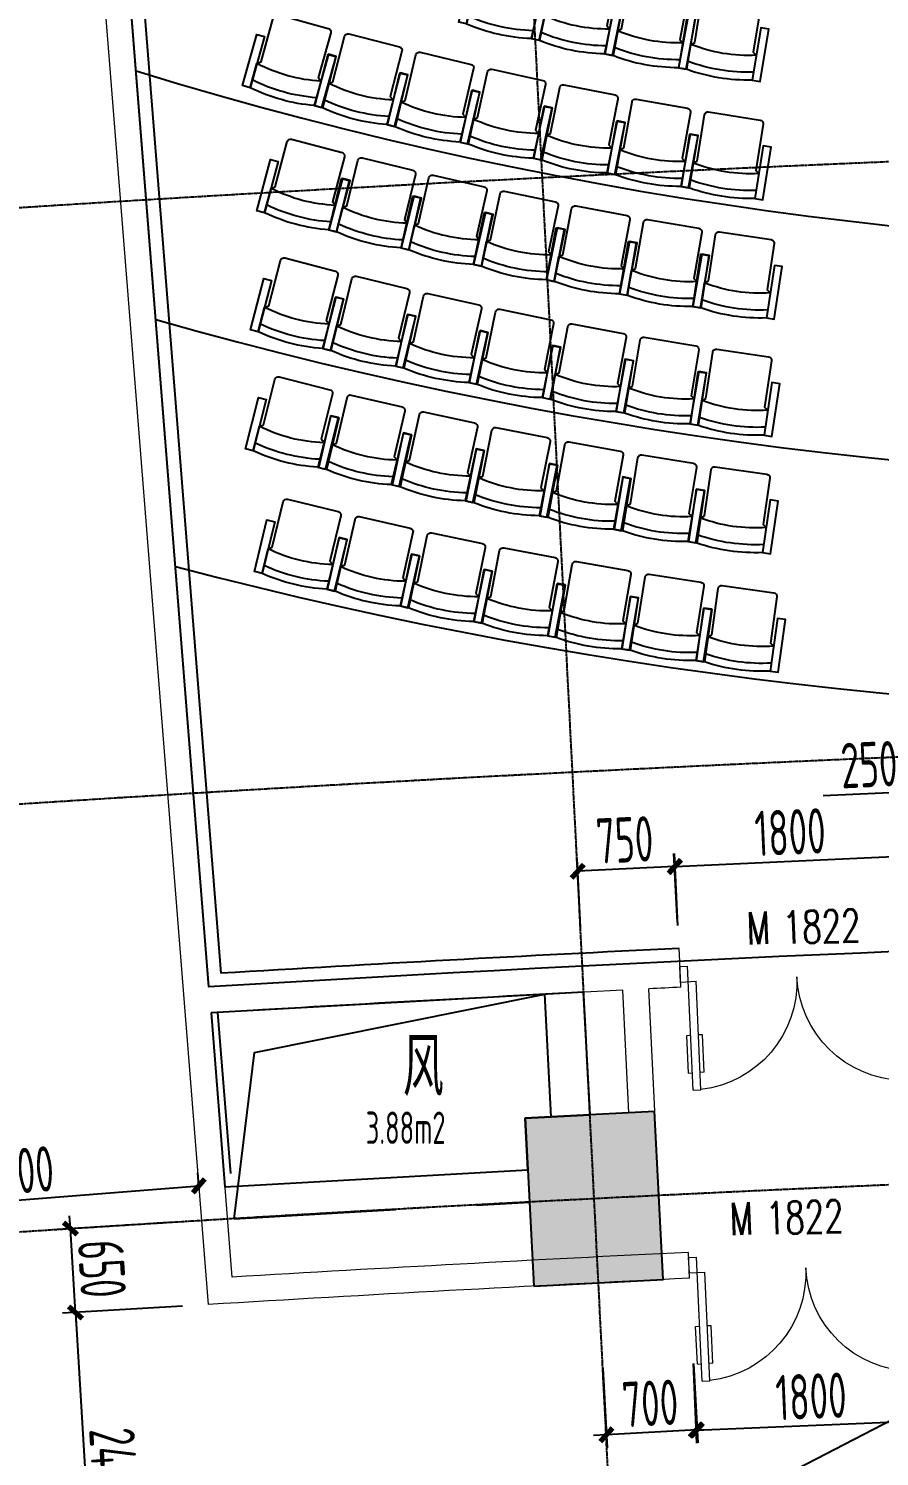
# Model space of a CAD drawing. Header units: millimetres. Extents: x 11515858 to 24947533, y -12784974 to -6116114.
# Drawn here: x 11759128 to 11765701, y -6395756 to -6384721 of the extents above; entities that cross this region are included whole.
import ezdxf
from ezdxf.enums import TextEntityAlignment as Align

# ---------------------------------------------------------------- set-up
doc = ezdxf.new("R2010")
doc.units = ezdxf.units.MM
doc.header["$LTSCALE"] = 10
for name, pattern in [('A2-RG-AXIS$0$CENTER', [2, 1.25, -0.25, 0.25, -0.25]), ('A2-RG-AXIS$0$DOTE', [2.42, 2, -0.2, 0.02, -0.2]), ('A2-RI-F2$0$HIDDEN', [0.375, 0.25, -0.125])]:
    doc.linetypes.add(name, pattern=pattern)
for name, color, linetype in [('A2-RB-F2$0$$34$A-DIMS-100', 1, 'Continuous'), ('A2-RB-F2$0$A-DIMS-100', 1, 'Continuous'), ('A2-RD-F2$0$A-FURN-FIXT', 9, 'Continuous'), ('A2-RD-F2$0$A-STRS', 50, 'Continuous'), ('A2-RD-F2$0$an-door', 2, 'Continuous'), ('A2-RG-AXIS$0$A-GRID', 1, 'A2-RG-AXIS$0$CENTER'), ('A2-RI-F2$0$A-HOLE', 2, 'Continuous'), ('A2-RI-F2$0$A-STRS', 50, 'Continuous'), ('A2-RI-F2$0$A-SYMB-AREA', 4, 'Continuous'), ('A2-RI-F2$0$A-SYMB-DOOR', 4, 'Continuous'), ('A2-RI-F2$0$A-SYMB-NAME', 4, 'Continuous'), ('A2-RI-F2$0$A-SYMB-VOID', 35, 'Continuous'), ('A2-RI-F2$0$an-door', 2, 'Continuous'), ('A2-RI-F2$0$WINDOW_TEXT', 7, 'Continuous'), ('A2-RS-F2$0$A-HATH-GRAY', 8, 'Continuous'), ('A2-RS-F2$0$A-WALL-CONC', 6, 'Continuous')]:
    doc.layers.add(name, color=color, linetype=linetype)
doc.layers.add('A2-RD-F2$0$A-X-AREA', color=6, linetype='Continuous', plot=False)
doc.layers.add('A2-RI-F2$0$A-X-AREA', color=6, linetype='Continuous', plot=False)
for name, color, linetype, lineweight in [('A2-RD-F2$0$ECADI-PARCEL NAMES', 2, 'Continuous', 9), ('A2-RI-F2$0$A-DOOR', 32, 'Continuous', 5), ('A2-RI-F2$0$A-FLOR-STRS', 2, 'Continuous', 5), ('A2-RI-F2$0$A-WALL', 7, 'Continuous', 5), ('A2-RI-F2$0$ECADI-PARCEL NAMES', 2, 'Continuous', 9)]:
    doc.layers.add(name, color=color, linetype=linetype, lineweight=lineweight)
doc.styles.add('A2-RB-F2$0$$0$XD2008', font='hzs.shx', dxfattribs={"width": 0.7, "bigfont": 'hztxt.shx'})
doc.styles.add('A2-RB-F2$0$XD2008', font='hzs.shx', dxfattribs={"width": 0.7, "bigfont": 'hztxt.shx'})
doc.styles.add('A2-RI-F2$0$ECADI', font='hzs.shx', dxfattribs={"width": 0.7, "bigfont": 'hztxt.shx'})
doc.styles.add('A2-RI-F2$0$ECADI-TXT', font='simplex.shx', dxfattribs={"bigfont": 'hztxt.shx'})
doc.styles.add('A2-RI-F2$0$SIMPLEX', font='simplex.shx', dxfattribs={"width": 0.7})
doc.dimstyles.new('A2-RB-F2$0$$0$XD100$0', dxfattribs={"dimscale": 100, "dimtxt": 3.5, "dimasz": 1, "dimexe": 1, "dimexo": 2, "dimgap": 0.5, "dimtad": 1, "dimdec": 0, "dimdsep": 46, "dimtxsty": 'A2-RB-F2$0$$0$XD2008', "dimblk1": 'A2-RB-F2$0$$20$_ArchTick', "dimblk2": 'A2-RB-F2$0$$20$_ArchTick', "dimsah": 1, "dimcen": 2.5, "dimclrt": 4, "dimaunit": 1, "dimadec": 0, "dimazin": 0, "dimtfac": 1, "dimtdec": 0, "dimtix": 1, "dimtmove": 2, "dimatfit": 3, "dimfxl": 0, "dimtolj": 1, "dimtzin": 0, "dimarcsym": 0})
doc.dimstyles.new('A2-RB-F2$0$XD100$0', dxfattribs={"dimscale": 100, "dimtxt": 3.5, "dimasz": 1, "dimexe": 1, "dimexo": 2, "dimgap": 0.5, "dimtad": 1, "dimdec": 0, "dimdsep": 46, "dimtxsty": 'A2-RB-F2$0$XD2008', "dimblk1": 'A2-RB-F2$0$_ArchTick', "dimblk2": 'A2-RB-F2$0$_ArchTick', "dimsah": 1, "dimcen": 2.5, "dimclrt": 4, "dimaunit": 1, "dimadec": 0, "dimazin": 0, "dimtfac": 1, "dimtdec": 0, "dimtix": 1, "dimtmove": 1, "dimatfit": 3, "dimfxl": 0, "dimtolj": 1, "dimtzin": 0, "dimarcsym": 0})

# ---------------------------------------------------------------- blocks, each defined once
blk = doc.blocks.new('A2-RG-AXIS')
at = {"layer": 'A2-RG-AXIS$0$A-GRID', "linetype": 'A2-RG-AXIS$0$DOTE'}
blk.add_line((11764241.9, -6408445.8), (11762206, -6368297.4), dxfattribs=at)
for radius in [316700, 313400, 308700, 304100, 300800]:
    blk.add_arc((11778730.7, -6694178.7), radius, 75.589285, 95.407644, dxfattribs=at)
blk = doc.blocks.new('A2-RB-F2$0$$20$_ArchTick')
at = {"color": 0, "linetype": 'ByBlock', "const_width": 0.4}
blk.add_lwpolyline([(-0.5, -0.5), (0.5, 0.5)], dxfattribs=at)
blk = doc.blocks.new('*D1652')
at = {"layer": 'A2-RB-F2$0$$34$A-DIMS-100', "color": 0, "lineweight": -2, "transparency": 16777216}
for p, q in [((11765941, -6391573), (11765916, -6391016)), ((11764143, -6391654), (11764117, -6391097)), ((11764122, -6391197), (11765920, -6391115))]:
    blk.add_line(p, q, dxfattribs=at)
at = {"layer": 'Defpoints', "color": 0, "transparency": 16777216}
for p in [(11765920, -6391115), (11765950, -6391772), (11764152, -6391854)]:
    blk.add_point(p, dxfattribs=at)
at = {"layer": 'A2-RB-F2$0$$34$A-DIMS-100', "color": 0, "lineweight": -2, "transparency": 16777216, "xscale": 100, "yscale": 100, "zscale": 100}
for p, rotation in [((11765920, -6391115), 2.589928540620558), ((11764122, -6391197), 182.5899285406205)]:
    blk.add_blockref('A2-RB-F2$0$$20$_ArchTick', p, dxfattribs=dict(at, rotation=rotation))
at = {"layer": 'A2-RB-F2$0$$34$A-DIMS-100', "color": 4, "transparency": 16777216, "insert": (11765011, -6390931), "char_height": 350, "attachment_point": 5, "rotation": 2.5899, "style": 'A2-RB-F2$0$$0$XD2008'}
blk.add_mtext('\\A1;1800', dxfattribs=at)
blk = doc.blocks.new('*D1653')
at = {"layer": 'A2-RB-F2$0$$34$A-DIMS-100', "color": 0, "lineweight": -2, "transparency": 16777216}
for p, q in [((11763391, -6391667), (11763365, -6391134)), ((11764140, -6391630), (11764114, -6391097)), ((11764119, -6391197), (11763370, -6391234))]:
    blk.add_line(p, q, dxfattribs=at)
at = {"layer": 'Defpoints', "color": 0, "transparency": 16777216}
for p in [(11763370, -6391234), (11764150, -6391830), (11763401, -6391867)]:
    blk.add_point(p, dxfattribs=at)
at = {"layer": 'A2-RB-F2$0$$34$A-DIMS-100', "color": 0, "lineweight": -2, "transparency": 16777216, "xscale": 100, "yscale": 100, "zscale": 100}
for p, rotation in [((11763370, -6391234), 182.8314116436005), ((11764119, -6391197), 2.831411643600407)]:
    blk.add_blockref('A2-RB-F2$0$$20$_ArchTick', p, dxfattribs=dict(at, rotation=rotation))
at = {"layer": 'A2-RB-F2$0$$34$A-DIMS-100', "color": 4, "transparency": 16777216, "insert": (11763733, -6390991), "char_height": 350, "attachment_point": 5, "rotation": 2.8314, "style": 'A2-RB-F2$0$$0$XD2008'}
blk.add_mtext('\\A1;750', dxfattribs=at)
blk = doc.blocks.new('*D1655')
at = {"layer": 'A2-RB-F2$0$$34$A-DIMS-100', "color": 0, "lineweight": -2, "transparency": 16777216}
for p, q in [((11764262, -6395038), (11764288, -6395654)), ((11766060, -6394962), (11766086, -6395578)), ((11764283, -6395554), (11766082, -6395478))]:
    blk.add_line(p, q, dxfattribs=at)
at = {"layer": 'Defpoints', "color": 0, "transparency": 16777216}
for p in [(11766052, -6394762), (11764253, -6394838), (11766082, -6395478)]:
    blk.add_point(p, dxfattribs=at)
at = {"layer": 'A2-RB-F2$0$$34$A-DIMS-100', "color": 0, "lineweight": -2, "transparency": 16777216, "xscale": 100, "yscale": 100, "zscale": 100}
for p, rotation in [((11764283, -6395554), 182.4194334865558), ((11766082, -6395478), 2.419433486555848)]:
    blk.add_blockref('A2-RB-F2$0$$20$_ArchTick', p, dxfattribs=dict(at, rotation=rotation))
at = {"layer": 'A2-RB-F2$0$$34$A-DIMS-100', "color": 4, "transparency": 16777216, "insert": (11765173, -6395292), "char_height": 350, "attachment_point": 5, "rotation": 2.4194, "style": 'A2-RB-F2$0$$0$XD2008'}
blk.add_mtext('\\A1;1800', dxfattribs=at)
blk = doc.blocks.new('*D1656')
at = {"layer": 'A2-RB-F2$0$$34$A-DIMS-100', "color": 0, "lineweight": -2, "transparency": 16777216}
for p, q in [((11764264, -6395038), (11764297, -6395652)), ((11763564, -6395075), (11763597, -6395689)), ((11763592, -6395589), (11763492, -6395595)), ((11764291, -6395552), (11763592, -6395589)), ((11764291, -6395552), (11764391, -6395547))]:
    blk.add_line(p, q, dxfattribs=at)
at = {"layer": 'Defpoints', "color": 0, "transparency": 16777216}
for p in [(11763554, -6394875), (11764253, -6394838), (11763592, -6395589)]:
    blk.add_point(p, dxfattribs=at)
at = {"layer": 'A2-RB-F2$0$$34$A-DIMS-100', "color": 0, "lineweight": -2, "transparency": 16777216, "xscale": 100, "yscale": 100, "zscale": 100}
for p, rotation in [((11764291, -6395552), 183.0553246611996), ((11763592, -6395589), 3.055324661199556)]:
    blk.add_blockref('A2-RB-F2$0$$20$_ArchTick', p, dxfattribs=dict(at, rotation=rotation))
at = {"layer": 'A2-RB-F2$0$$34$A-DIMS-100', "color": 4, "transparency": 16777216, "insert": (11763930, -6395346), "char_height": 350, "attachment_point": 5, "rotation": 3.0553, "style": 'A2-RB-F2$0$$0$XD2008'}
blk.add_mtext('\\A1;700', dxfattribs=at)
blk = doc.blocks.new('A2-RB-F2$0$_ArchTick')
at = {"color": 0, "linetype": 'ByBlock', "const_width": 0.4}
blk.add_lwpolyline([(-0.5, -0.5), (0.5, 0.5)], dxfattribs=at)
blk = doc.blocks.new('*D1627')
at = {"layer": 'A2-RB-F2$0$A-DIMS-100', "color": 0, "lineweight": -2, "transparency": 16777216}
for p, q in [((11765996, -6390618), (11765266, -6390651)), ((11766048, -6391110), (11765996, -6390618)), ((11765956, -6391849), (11765918, -6391015)), ((11766206, -6391838), (11766168, -6391004)), ((11766173, -6391104), (11765923, -6391115))]:
    blk.add_line(p, q, dxfattribs=at)
at = {"layer": 'Defpoints', "color": 0, "transparency": 16777216}
for p in [(11765923, -6391115), (11765965, -6392049), (11766215, -6392038)]:
    blk.add_point(p, dxfattribs=at)
at = {"layer": 'A2-RB-F2$0$A-DIMS-100', "color": 0, "lineweight": -2, "transparency": 16777216, "xscale": 100, "yscale": 100, "zscale": 100}
for p, rotation in [((11765923, -6391115), 182.5881896339966), ((11766173, -6391104), 2.588189633996674)]:
    blk.add_blockref('A2-RB-F2$0$_ArchTick', p, dxfattribs=dict(at, rotation=rotation))
at = {"layer": 'A2-RB-F2$0$A-DIMS-100', "color": 4, "transparency": 16777216, "insert": (11765621, -6390409), "char_height": 350, "attachment_point": 5, "rotation": 2.5882, "style": 'A2-RB-F2$0$XD2008'}
blk.add_mtext('\\A1;250', dxfattribs=at)
blk = doc.blocks.new('*D1562')
at = {"layer": 'A2-RB-F2$0$$34$A-DIMS-100', "color": 0, "lineweight": -2, "ltscale": 3, "transparency": 16777216}
for p, q in [((11760445, -6393696), (11760435, -6393565)), ((11757652, -6393887), (11760443, -6393665)), ((11757654, -6393918), (11757644, -6393787))]:
    blk.add_line(p, q, dxfattribs=at)
at = {"layer": 'Defpoints', "color": 0, "ltscale": 3, "transparency": 16777216}
for p in [(11760443, -6393665), (11760461, -6393895), (11757670, -6394117)]:
    blk.add_point(p, dxfattribs=at)
at = {"layer": 'A2-RB-F2$0$$34$A-DIMS-100', "color": 0, "lineweight": -2, "ltscale": 3, "transparency": 16777216, "xscale": 100, "yscale": 100, "zscale": 100}
for p, rotation in [((11760443, -6393665), 4.548265622645225), ((11757652, -6393887), 184.5482656226452)]:
    blk.add_blockref('A2-RB-F2$0$$20$_ArchTick', p, dxfattribs=dict(at, rotation=rotation))
at = {"layer": 'A2-RB-F2$0$$34$A-DIMS-100', "color": 4, "ltscale": 3, "transparency": 16777216, "insert": (11759029, -6393552), "char_height": 350, "attachment_point": 5, "rotation": 4.5483, "style": 'A2-RB-F2$0$$0$XD2008'}
blk.add_mtext('\\A1;2800', dxfattribs=at)
blk = doc.blocks.new('*D1869')
at = {"layer": 'A2-RB-F2$0$A-DIMS-100', "color": 0, "lineweight": -2, "transparency": 16777216}
for p, q in [((11760316, -6394594), (11759390, -6394650)), ((11759490, -6394644), (11759636, -6397040)), ((11760462, -6396990), (11759536, -6397046))]:
    blk.add_line(p, q, dxfattribs=at)
at = {"layer": 'Defpoints', "color": 0, "transparency": 16777216}
for p in [(11760516, -6394582), (11760661, -6396978), (11759636, -6397040)]:
    blk.add_point(p, dxfattribs=at)
at = {"layer": 'A2-RB-F2$0$A-DIMS-100', "color": 0, "lineweight": -2, "transparency": 16777216, "xscale": 100, "yscale": 100, "zscale": 100}
for p, rotation in [((11759490, -6394644), 93.47921688911856), ((11759636, -6397040), 273.4792168891186)]:
    blk.add_blockref('A2-RB-F2$0$_ArchTick', p, dxfattribs=dict(at, rotation=rotation))
at = {"layer": 'A2-RB-F2$0$A-DIMS-100', "color": 4, "transparency": 16777216, "insert": (11759787, -6395828), "char_height": 350, "attachment_point": 5, "rotation": 273.4792, "style": 'A2-RB-F2$0$XD2008'}
blk.add_mtext('\\A1;2400', dxfattribs=at)
blk = doc.blocks.new('*D1870')
at = {"layer": 'A2-RB-F2$0$A-DIMS-100', "color": 0, "lineweight": -2, "transparency": 16777216}
for p, q in [((11759451, -6393995), (11759444, -6393896)), ((11760277, -6393945), (11759351, -6394002)), ((11759490, -6394644), (11759451, -6393995)), ((11760316, -6394594), (11759390, -6394650)), ((11759490, -6394644), (11759496, -6394744))]:
    blk.add_line(p, q, dxfattribs=at)
at = {"layer": 'Defpoints', "color": 0, "transparency": 16777216}
for p in [(11760476, -6393933), (11759451, -6393995), (11760516, -6394582)]:
    blk.add_point(p, dxfattribs=at)
at = {"layer": 'A2-RB-F2$0$A-DIMS-100', "color": 0, "lineweight": -2, "transparency": 16777216, "xscale": 100, "yscale": 100, "zscale": 100}
for p, rotation in [((11759451, -6393995), 273.4792168703195), ((11759490, -6394644), 93.47921687031956)]:
    blk.add_blockref('A2-RB-F2$0$_ArchTick', p, dxfattribs=dict(at, rotation=rotation))
at = {"layer": 'A2-RB-F2$0$A-DIMS-100', "color": 4, "transparency": 16777216, "insert": (11759695, -6394306), "char_height": 350, "attachment_point": 5, "rotation": 273.4792, "style": 'A2-RB-F2$0$XD2008'}
blk.add_mtext('\\A1;650', dxfattribs=at)
blk = doc.blocks.new('A2-RD-F2$0$LEC-SEAT')
for p, q in [((-21, -0.88), (-21, -8.02)), ((-21, -8.02), (-20, -8.74)), ((-2.25, -8.02), (-3.25, -8.74)), ((-20, -8.74), (-20, -21.94)), ((-3.25, -21.94), (-3.25, -8.74)), ((-19, -22.94), (-4.25, -22.94))]:
    blk.add_line(p, q)
for points in [[(-21, -0.88), (-23.25, -0.88), (-23.25, -15.88), (-21, -15.88)], [(-2.25, -0.88), (0, -0.88), (0, -15.88), (-2.25, -15.88)]]:
    blk.add_lwpolyline(points, close=True)
for centre, radius, start, end in [((-11.62, -50.6), 50.6, 79.3218, 100.6782), ((-11.62, -50.64), 48.39, 78.8293, 101.1707), ((-11.62, -50.78), 43.78, 77.6351, 102.3649), ((-19, -21.94), 1, 180, 270), ((-4.25, -21.94), 1, 270, 360)]:
    blk.add_arc(centre, radius, start, end)
blk = doc.blocks.new('A2-RD-F2')
at = {"layer": 'A2-RD-F2$0$A-STRS', "linetype": 'Continuous'}
for radius, start, end in [(31100, 252.9135, 291.9687), (32900, 254.1516, 290.6853), (34700, 255.2528, 289.5443)]:
    blk.add_arc((11769096, -6355321), radius, start, end, dxfattribs=at)
at = {"layer": 'A2-RD-F2$0$A-X-AREA'}
blk.add_lwpolyline([(11759454, -6378717, -0.016899), (11780771, -6378136), (11780680, -6391585, 0.016665), (11760521, -6392127), (11759454, -6378717)], format="xyb", dxfattribs=at)
at = {"layer": 'A2-RD-F2$0$an-door'}
blk.add_line((11759562, -6378811), (11760613, -6392021), dxfattribs=at)
blk.add_arc((11778731, -6694179), 302700, 92.76042, 93.43143, dxfattribs=at)
at = {"layer": 'A2-RD-F2$0$ECADI-PARCEL NAMES'}
blk.add_line((11764158, -6391930), (11764153, -6391830), dxfattribs=at)
at = {"layer": 'A2-RD-F2$0$A-FURN-FIXT', "linetype": 'Continuous', "zscale": 27.37254901960838}
for p, xscale, yscale, rotation in [((11763066, -6384835), -27.37254901871129, 27.37254901975398, 167.311160031778), ((11763633, -6384952), -27.37254902015382, 27.37254901975403, 168.4111600321411), ((11764204, -6385058), -27.37254901881739, 27.37254901975436, 169.5111600318422), ((11764775, -6385153), -27.3725490197188, 27.37254901975393, 170.6111600313898), ((11761387, -6385355), -27.37254901913571, 27.37254901975449, 164.5061600305557), ((11761949, -6385500), -27.37254901948907, 27.37254901975393, 165.5761600320423), ((11762514, -6385635), -27.37254901911086, 27.37254901975437, 166.6461600303271), ((11763081, -6385759), -27.37254901879007, 27.37254901975347, 167.7161600303056), ((11763651, -6385872), -27.37254901991838, 27.37254901975393, 168.7861600321812), ((11764223, -6385975), -27.37254901971423, 27.37254901975394, 169.8561600314605), ((11764796, -6386067), -27.37254901991766, 27.37254901975393, 170.9261600319082), ((11761501, -6386315), -27.37254901949986, 27.37254901975393, 165.166160030456), ((11762060, -6386453), -27.37254901990703, 27.37254901975368, 166.1961600315514), ((11762621, -6386581), -27.37254901927322, 27.37254901975393, 167.2261600316525), ((11763184, -6386698), -27.37254902028316, 27.37254901975381, 168.2561600311222), ((11763749, -6386805), -27.37254902039578, 27.37254901975379, 169.2861600311149), ((11764316, -6386903), -27.37254901995131, 27.37254901975382, 170.3161600316674), ((11764885, -6386990), -27.37254901946403, 27.37254901975393, 171.3461600320513), ((11761453, -6387232), -27.37254901887032, 27.37254901975393, 165.4961600317925), ((11762017, -6387367), -27.37254902022972, 27.37254901975403, 166.5061600308136), ((11762583, -6387493), -27.3725490194498, 27.37254901975393, 167.516160032159), ((11763152, -6387609), -27.37254901887085, 27.37254901975393, 168.5261600316332), ((11763722, -6387715), -27.37254901942419, 27.37254901975386, 169.5361600310331), ((11764294, -6387810), -27.372549019153, 27.37254901975393, 170.5461600319819), ((11764867, -6387896), -27.37254901960722, 27.37254901975452, 171.5561600323254), ((11761415, -6388149), -27.37254902033624, 27.37254901975393, 165.8261600317979), ((11761984, -6388283), -27.37254901919136, 27.37254901975443, 166.8161600321282), ((11762555, -6388407), -27.37254901965984, 27.37254901975355, 167.8061600318569), ((11763127, -6388521), -27.3725490205341, 27.37254901975393, 168.7961600308297), ((11763702, -6388625), -27.37254901987799, 27.37254901975352, 169.7861600314133), ((11764279, -6388719), -27.37254902021428, 27.37254901975393, 170.7761600318112), ((11764856, -6388803), -27.3725490199815, 27.37254901975403, 171.76616003165), ((11761485, -6389091), -27.37254902041151, 27.37254901975393, 166.3211600323471), ((11762052, -6389220), -27.37254902002758, 27.37254901975451, 167.2811600312432), ((11762621, -6389339), -27.3725490198679, 27.37254901975393, 168.2411600320644), ((11763192, -6389448), -27.37254902029362, 27.37254901975393, 169.2011600306549), ((11763765, -6389548), -27.37254901920529, 27.37254901975428, 170.16116003194), ((11764339, -6389638), -27.372549019897, 27.37254901975381, 171.1211600309661), ((11764915, -6389719), -27.37254901903647, 27.37254901975393, 172.0811600318542)]:
    blk.add_blockref('A2-RD-F2$0$LEC-SEAT', p, dxfattribs=dict(at, xscale=xscale, yscale=yscale, rotation=rotation))
blk = doc.blocks.new('A2-RS-F2')
at = {"layer": 'A2-RS-F2$0$A-HATH-GRAY', "ltscale": 3}
h = blk.add_hatch(color=256, dxfattribs=at)
h.paths.add_polyline_path([(11780371, -6378133), (11781371, -6378140), (11781380, -6376840), (11780380, -6376833)])
h.paths.add_polyline_path([(11771295, -6378216), (11772295, -6378194), (11772267, -6376895), (11771267, -6376916)])
h.paths.add_polyline_path([(11789445, -6378310), (11790445, -6378346), (11790491, -6377046), (11789491, -6377011)])
h.paths.add_polyline_path([(11794061, -6377996), (11794660, -6378034), (11794711, -6377236), (11794112, -6377197)])
h.paths.add_polyline_path([(11762226, -6378560), (11763225, -6378509), (11763159, -6377211), (11762160, -6377261)])
h.paths.add_polyline_path([(11756054, -6378846), (11756851, -6378783), (11756756, -6377587), (11755959, -6377650)])
h.paths.add_polyline_path([(11801644, -6378462), (11802243, -6378500), (11802294, -6377702), (11801696, -6377663)])
h.paths.add_polyline_path([(11751557, -6379698), (11752355, -6379635), (11752220, -6377940), (11751422, -6378003)])
h.paths.add_polyline_path([(11807664, -6379406), (11808460, -6379480), (11808572, -6378285), (11807775, -6378211)])
h.paths.add_polyline_path([(11816585, -6380403), (11817577, -6380525), (11817736, -6379235), (11816743, -6379113)])
h.paths.add_polyline_path([(11825579, -6381619), (11826568, -6381768), (11826763, -6380483), (11825774, -6380333)])
h.paths.add_polyline_path([(11793833, -6381539), (11794432, -6381577), (11794483, -6380779), (11793885, -6380740)])
h.paths.add_polyline_path([(11801417, -6382005), (11802015, -6382043), (11802067, -6381245), (11801468, -6381206)])
h.paths.add_polyline_path([(11834536, -6383085), (11835520, -6383263), (11835752, -6381984), (11834768, -6381806)])
h.paths.add_polyline_path([(11843442, -6384837), (11844420, -6385043), (11844688, -6383771), (11843710, -6383565)])
h.paths.add_polyline_path([(11849707, -6386048), (11850486, -6386227), (11850721, -6385255), (11849941, -6385076)])
h.paths.add_polyline_path([(11756691, -6386871), (11757489, -6386806), (11757394, -6385612), (11756597, -6385675)])
h.paths.add_polyline_path([(11752176, -6387474), (11752973, -6387410), (11752838, -6385716), (11752041, -6385779)])
h.paths.add_polyline_path([(11854132, -6387107), (11854912, -6387286), (11855146, -6386314), (11854366, -6386134)])
h.paths.add_polyline_path([(11793236, -6390821), (11793835, -6390859), (11793887, -6390061), (11793288, -6390022)])
h.paths.add_polyline_path([(11800820, -6391286), (11801419, -6391324), (11801470, -6390526), (11800871, -6390487)])
h.paths.add_polyline_path([(11847832, -6393825), (11848612, -6394005), (11848846, -6393033), (11848067, -6392853)])
h.paths.add_polyline_path([(11780263, -6394032), (11781263, -6394039), (11781272, -6392739), (11780272, -6392732)])
h.paths.add_polyline_path([(11771644, -6394112), (11772644, -6394090), (11772615, -6392791), (11771616, -6392812)])
h.paths.add_polyline_path([(11788881, -6394200), (11789880, -6394236), (11789926, -6392936), (11788927, -6392901)])
h.paths.add_polyline_path([(11793009, -6394364), (11793607, -6394402), (11793659, -6393604), (11793060, -6393565)])
h.paths.add_polyline_path([(11763031, -6394440), (11764030, -6394389), (11763964, -6393090), (11762965, -6393141)])
h.paths.add_polyline_path([(11757323, -6394797), (11758120, -6394731), (11758025, -6393537), (11757227, -6393600)])
h.paths.add_polyline_path([(11800592, -6394829), (11801191, -6394867), (11801242, -6394069), (11800643, -6394030)])
h.paths.add_polyline_path([(11852257, -6394884), (11853037, -6395064), (11853271, -6394091), (11852492, -6393912)])
h.paths.add_polyline_path([(11752786, -6395149), (11753584, -6395086), (11753449, -6393391), (11752652, -6393455)])
h.paths.add_polyline_path([(11806189, -6395237), (11806985, -6395311), (11807096, -6394116), (11806300, -6394042)])
h.paths.add_polyline_path([(11814656, -6396186), (11815648, -6396307), (11815806, -6395017), (11814813, -6394896)])
h.paths.add_polyline_path([(11823198, -6397340), (11824186, -6397490), (11824381, -6396205), (11823392, -6396055)])
h.paths.add_polyline_path([(11831682, -6398729), (11832663, -6398921), (11832913, -6397645), (11831931, -6397453)])
h.paths.add_polyline_path([(11840164, -6400383), (11841142, -6400589), (11841411, -6399317), (11840432, -6399110)])
edge = h.paths.add_edge_path()
edge.add_arc((11772286, -6400549), 450, 0, 360)
edge = h.paths.add_edge_path()
edge.add_arc((11789152, -6400664), 450, 0, 360)
edge = h.paths.add_edge_path()
edge.add_arc((11763857, -6400856), 450, 0, 360)
h.paths.add_polyline_path([(11845946, -6401652), (11846725, -6401831), (11846960, -6400859), (11846180, -6400679)])
edge = h.paths.add_edge_path()
edge.add_arc((11797576, -6401084), 450, 0, 360)
edge = h.paths.add_edge_path()
edge.add_arc((11755441, -6401404), 451, 0, 360)
edge = h.paths.add_edge_path()
edge.add_arc((11805984, -6401746), 450, 0, 360)
h.paths.add_polyline_path([(11850371, -6402710), (11851151, -6402890), (11851385, -6401917), (11850605, -6401738)])
edge = h.paths.add_edge_path()
edge.add_arc((11814369, -6402649), 450, 0, 360)
edge = h.paths.add_edge_path()
edge.add_arc((11822726, -6403793), 450, 0, 360)
edge = h.paths.add_edge_path()
edge.add_arc((11831046, -6405176), 450, 0, 360)
edge = h.paths.add_edge_path()
edge.add_arc((11839323, -6406797), 451, 0, 360)
edge = h.paths.add_edge_path()
edge.add_arc((11847549, -6408655), 451, 0, 360)
edge = h.paths.add_edge_path()
edge.add_arc((11780719, -6400485), 450, 0, 360)
at = {"layer": 'A2-RS-F2$0$A-WALL-CONC'}
blk.add_3dface([(11763031, -6394440), (11764030, -6394389), (11763964, -6393090), (11762965, -6393141)], dxfattribs=at)
blk = doc.blocks.new('A2-RI-F2$0$$DorLib2D$00000011')
for p, q in [((-0.4667, 0.4709), (-0.4667, -0.0625)), ((-0.4667, 0.4709), (-0.4333, 0.4709)), ((-0.4333, 0.4709), (-0.4333, 0.0042)), ((0.4333, 0.4709), (0.4333, 0.0042)), ((0.4667, 0.4709), (0.4333, 0.4709)), ((0.4667, 0.4709), (0.4667, -0.0625)), ((-0.4833, 0.3962), (-0.4667, 0.3962)), ((-0.4167, 0.3962), (-0.4333, 0.3962)), ((0.4167, 0.3962), (0.4333, 0.3962)), ((0.4833, 0.3962), (0.4667, 0.3962)), ((-0.4833, 0.2346), (-0.4667, 0.2346)), ((-0.4167, 0.2346), (-0.4333, 0.2346)), ((0.4167, 0.2346), (0.4333, 0.2346)), ((0.4833, 0.2346), (0.4667, 0.2346)), ((-0.5, 0.0042), (-0.4333, 0.0042)), ((-0.5, 0.0042), (-0.5, -0.0625)), ((0.5, 0.0042), (0.4333, 0.0042)), ((0.5, 0.0042), (0.5, -0.0625)), ((-0.5, -0.0625), (-0.4667, -0.0625)), ((0.5, -0.0625), (0.4667, -0.0625))]:
    blk.add_line(p, q)
at = {"lineweight": 13}
for p, q in [((-0.4833, 0.3962), (-0.4833, 0.2346)), ((-0.4167, 0.3962), (-0.4167, 0.2346)), ((0.4167, 0.3962), (0.4167, 0.2346)), ((0.4833, 0.3962), (0.4833, 0.2346))]:
    blk.add_line(p, q, dxfattribs=at)
for centre, start, end in [((-0.4667, 0.0042), 0, 85.90396), ((0.4667, 0.0042), 94.09604, 180)]:
    blk.add_arc(centre, 0.4667, start, end, dxfattribs=at)
blk = doc.blocks.new('A2-RI-F2$0$door-doublewing')
at = {"layer": 'A2-RI-F2$0$A-DOOR', "color": 4, "xscale": -0.9999999999999998, "rotation": 180}
blk.add_blockref('A2-RI-F2$0$$DorLib2D$00000011', (0, -0.0291), dxfattribs=at)
at = {"layer": 'A2-RI-F2$0$WINDOW_TEXT', "style": 'A2-RI-F2$0$SIMPLEX', "flags": 9}
blk.add_attdef('A', text='', height=1, dxfattribs=at).set_placement((0, 1.5), align=Align.MIDDLE)
blk = doc.blocks.new('A2-RI-F2$0$5erhfh')
at = {"layer": 'A2-RI-F2$0$A-SYMB-AREA', "style": 'A2-RI-F2$0$ECADI', "width": 0.7}
blk.add_attdef('340M2', text='', height=2.5, dxfattribs=at).set_placement((0, 1.25), align=Align.MIDDLE_LEFT)
at = {"layer": 'A2-RI-F2$0$A-SYMB-NAME', "style": 'A2-RI-F2$0$ECADI', "width": 0.7}
blk.add_attdef('CHINESENAME', (-12.29, 3.09), '', height=4.5, dxfattribs=at)
blk = doc.blocks.new('A2-RI-F2$0$ECADI-TAG-DOOR')
blk = doc.blocks.new('A2-RB-F2')
at = {"layer": 'A2-RB-F2$0$$34$A-DIMS-100'}
for p1, p2, distance, picture, middle in [((11764150, -6391830.1), (11763400.9, -6391867.1), -633.9, '*D1653', (11763733, -6390990.7)), ((11764151.7, -6391853.7), (11765949.8, -6391772.3), 657.6, '*D1652', (11765010.9, -6390931.3)), ((11764253.2, -6394838), (11766051.9, -6394762), -717, '*D1655', (11765173.3, -6395291.6)), ((11764253.2, -6394838), (11763553.7, -6394875.3), 715.1, '*D1656', (11763929.6, -6395346))]:
    dim = blk.add_aligned_dim(p1=p1, p2=p2, distance=distance, dimstyle='A2-RB-F2$0$$0$XD100$0', dxfattribs=at)
    dim.commit()
    dim.dimension.update_dxf_attribs({"geometry": picture, "text_midpoint": middle})
at = {"layer": 'A2-RB-F2$0$$34$A-DIMS-100', "ltscale": 3}
dim = blk.add_aligned_dim(p1=(11757669.8, -6394116.9), p2=(11760461, -6393894.9), distance=230.7, dimstyle='A2-RB-F2$0$$0$XD100$0', dxfattribs=at)
dim.commit()
dim.dimension.update_dxf_attribs({"geometry": '*D1562', "text_midpoint": (11759029.3, -6393551.6)})
at = {"layer": 'A2-RB-F2$0$A-DIMS-100'}
dim = blk.add_linear_dim(base=(11765922.9, -6391115.3), p1=(11766215, -6392037.8), p2=(11765965.1, -6392049.1), angle=182.58819, dimstyle='A2-RB-F2$0$XD100$0', dxfattribs=at)
dim.commit()
dim.dimension.update_dxf_attribs({"geometry": '*D1627', "text_midpoint": (11765945.7, -6390619.9), "dimtype": 129})
for p2, distance, picture, middle in [((11760476.2, -6393933.1), 1027.6, '*D1870', (11759694.8, -6394306.2)), ((11760661.3, -6396977.5), -1027.6, '*D1869', (11759787.4, -6395828.4))]:
    dim = blk.add_aligned_dim(p1=(11760515.7, -6394581.9), p2=p2, distance=distance, dimstyle='A2-RB-F2$0$XD100$0', dxfattribs=at)
    dim.commit()
    dim.dimension.update_dxf_attribs({"geometry": picture, "text_midpoint": middle})
blk = doc.blocks.new('A2-RI-F2')
at = {"layer": 'A2-RI-F2$0$A-HOLE', "linetype": 'A2-RI-F2$0$HIDDEN', "ltscale": 500}
blk.add_line((11763164, -6393131), (11763116, -6392183), dxfattribs=at)
blk.add_lwpolyline([(11760587, -6392324), (11760715, -6393919), (11762998, -6393790)], dxfattribs=at)
at = {"layer": 'A2-RI-F2$0$A-SYMB-VOID', "ltscale": 500}
blk.add_lwpolyline([(11760715, -6393919), (11760874, -6392634), (11763116, -6392183)], dxfattribs=at)
at = {"layer": 'A2-RI-F2$0$A-WALL'}
for p, q in [((11759239, -6378531), (11760516, -6394582)), ((11759454, -6378718), (11760521, -6392127)), ((11764167, -6392130), (11764158, -6391930)), ((11763766, -6393100), (11763720, -6392152)), ((11764020, -6394189), (11763919, -6392142)), ((11760537, -6392327), (11760699, -6394370)), ((11764234, -6394379), (11764225, -6394179))]:
    blk.add_line(p, q, dxfattribs=at)
for radius, start, end in [(302600, 92.76042, 93.45), (302400, 92.84534, 93.44927), (302400, 92.76042, 92.80745), (300350, 92.76829, 93.44177), (300150, 92.7683, 93.47922)]:
    blk.add_arc((11778731, -6694179), radius, start, end, dxfattribs=at)
at = {"layer": 'A2-RI-F2$0$A-X-AREA'}
blk.add_lwpolyline([(11760537, -6392327), (11760644, -6393673), (11762985, -6393541), (11762965, -6393141), (11763466, -6393115), (11763416, -6392167)], close=True, dxfattribs=at)
at = {"layer": 'A2-RI-F2$0$an-door'}
blk.add_line((11759562, -6378811), (11760613, -6392021), dxfattribs=at)
blk.add_arc((11778731, -6694179), 302700, 92.76042, 93.43143, dxfattribs=at)
at = {"layer": 'A2-RI-F2$0$ECADI-PARCEL NAMES'}
blk.add_line((11764158, -6391930), (11764153, -6391830), dxfattribs=at)
at = {"layer": 'Defpoints', "color": 3}
blk.add_line((11767210, -6394745), (11732870, -6412486), dxfattribs=at)
blk.add_blockref('A2-RS-F2', (0, 0))
ref = blk.add_blockref('A2-RI-F2$0$5erhfh', (11762848, -6393280), dxfattribs=dict(xscale=100, yscale=100, zscale=100))
ref.add_attrib('340M2', '3.88m2', (11761733, -6393341), dxfattribs={"layer": 'A2-RI-F2$0$A-SYMB-AREA', "height": 250, "style": 'A2-RI-F2$0$ECADI', "width": 0.7})
ref.add_attrib('CHINESENAME', '风', (11762020, -6392971), dxfattribs={"layer": 'A2-RI-F2$0$A-SYMB-NAME', "height": 450, "style": 'A2-RI-F2$0$ECADI', "width": 0.7})
at = {"layer": 'A2-RI-F2$0$A-DOOR'}
for p, xscale, yscale, zscale, rotation in [((11765061, -6391989), 1799.999999998303, 1799.999999998303, 1799.999999998303, 2.589928512398092), ((11765129, -6394238), 1799.999999998081, 1799.999999998081, 1799.999999998081, 2.588083752521656)]:
    blk.add_blockref('A2-RI-F2$0$door-doublewing', p, dxfattribs=dict(at, xscale=xscale, yscale=yscale, zscale=zscale, rotation=rotation))
at = {"layer": 'A2-RI-F2$0$A-FLOR-STRS'}
blk.add_blockref('A2-RG-AXIS', (0, 0), dxfattribs=at)
at = {"layer": 'A2-RI-F2$0$A-STRS', "linetype": 'Continuous'}
blk.add_blockref('A2-RB-F2', (0, 0), dxfattribs=at)
at = {"layer": 'A2-RI-F2$0$A-SYMB-DOOR'}
ref = blk.add_blockref('A2-RI-F2$0$ECADI-TAG-DOOR', (11765114, -6392514), dxfattribs=dict(at, xscale=100.0000000004886, yscale=100.0000000004886, zscale=100.0000000004886, rotation=1.877263933140138))
ref.add_attrib('门窗主编号1', 'M', dxfattribs={"height": 250, "rotation": 1.8773, "style": 'A2-RI-F2$0$ECADI-TXT', "width": 0.7}).set_placement((11764860, -6391794), align=Align.RIGHT)
ref.add_attrib('门窗主编号2', '1822', (11764959, -6391795, 333), dxfattribs={"height": 250, "rotation": 1.8773, "style": 'A2-RI-F2$0$ECADI-TXT', "width": 0.7})
ref = blk.add_blockref('A2-RI-F2$0$ECADI-TAG-DOOR', (11764983, -6394761), dxfattribs=dict(at, xscale=100.0000000004886, yscale=100.0000000004886, zscale=100.0000000004886, rotation=1.877263933140136))
ref.add_attrib('门窗主编号1', 'M', dxfattribs={"height": 250, "rotation": 1.8773, "style": 'A2-RI-F2$0$ECADI-TXT', "width": 0.7}).set_placement((11764729, -6394041), align=Align.RIGHT)
ref.add_attrib('门窗主编号2', '1822', (11764828, -6394042, 333), dxfattribs={"height": 250, "rotation": 1.8773, "style": 'A2-RI-F2$0$ECADI-TXT', "width": 0.7})

msp = doc.modelspace()

# ---------------------------------------------------------------- block references
for name in ['A2-RI-F2', 'A2-RB-F2', 'A2-RG-AXIS', 'A2-RS-F2', 'A2-RD-F2']:
    msp.add_blockref(name, (0, 0))

doc.saveas('drawing.dxf')
